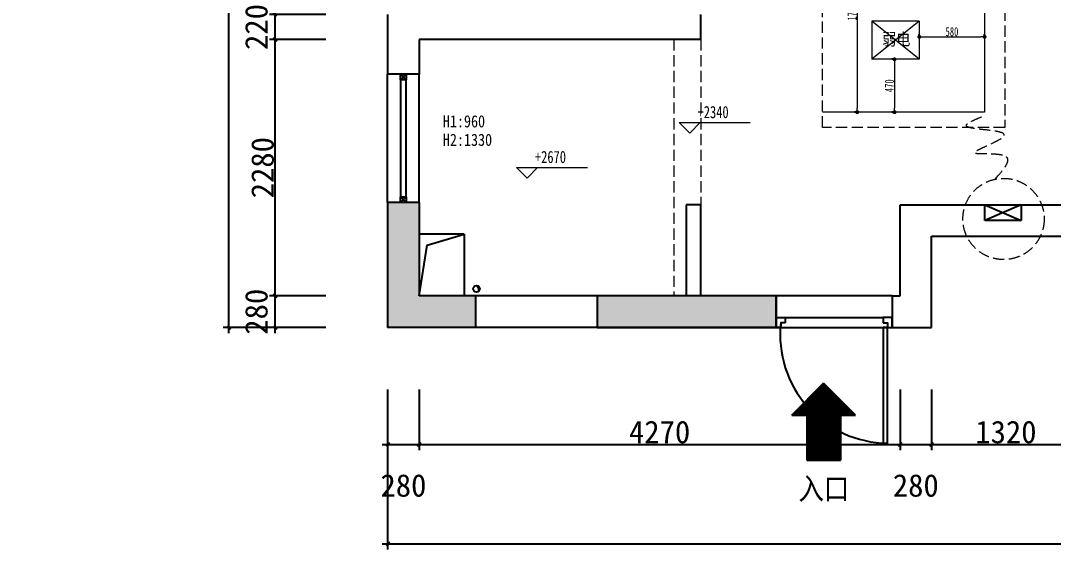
# Model space of a CAD drawing. Header units: millimetres. Extents: x 104198 to 1296755, y -81101 to 81453.
# Drawn here: x 515438 to 524608, y 8328 to 13026 of the extents above; entities that cross this region are included whole.
import ezdxf

# ---------------------------------------------------------------- set-up
doc = ezdxf.new("R2010")
doc.units = ezdxf.units.MM
doc.header["$PDMODE"] = 3
doc.linetypes.add('DASH', pattern=[8.89, 6.35, -2.54])
doc.layers.get('Defpoints').update_dxf_attribs({"color": 250})
for name, color, linetype, lineweight in [('01-PL-墙体柱子', 7, 'Continuous', 35), ('Lintel【过梁】', 6, 'DASH', 0), ('平面文字', 2, 'Continuous', 0)]:
    doc.layers.add(name, color=color, linetype=linetype, lineweight=lineweight)
for name, color, linetype in [('1-墙线', 7, 'Continuous'), ('图层1', 1, 'Continuous'), ('图框图层', 7, 'Continuous')]:
    doc.layers.add(name, color=color, linetype=linetype)
doc.styles.add('新宋体', font='', dxfattribs={"width": 0.85})
doc.styles.add('黑体', font='simhei.ttf', dxfattribs={"width": 0.7})
doc.styles.get('新宋体').set_extended_font_data('NSimSun')
doc.dimstyles.new('1-25', dxfattribs={"dimtxt": 80, "dimasz": 35, "dimexe": 25, "dimexo": 25, "dimgap": 5, "dimtad": 1, "dimdec": 0, "dimrnd": 5, "dimtxsty": '黑体', "dimblk": 'DOT', "dimcen": 25, "dimdle": 25, "dimclrd": 250, "dimclre": 250, "dimclrt": 1, "dimadec": 0, "dimazin": 0, "dimtfac": 1, "dimtdec": 0, "dimtix": 1, "dimtmove": 2, "dimatfit": 2, "dimldrblk": 'DOT', "dimfxl": 1, "dimlwd": -1, "dimarcsym": 0})
doc.dimstyles.new('平面', dxfattribs={"dimscale": 0, "dimtxt": 200, "dimasz": 30, "dimexe": 50, "dimexo": 50, "dimgap": 10, "dimtad": 1, "dimdec": 0, "dimdsep": 46, "dimtxsty": 'Standard', "dimblk1": 'OBLIQUE', "dimblk2": 'OBLIQUE', "dimsah": 1, "dimcen": 0, "dimdle": 50, "dimclrd": 8, "dimclre": 8, "dimclrt": 1, "dimadec": 0, "dimazin": 0, "dimtfac": 1, "dimtdec": 0, "dimtmove": 2, "dimatfit": 3, "dimldrblk": 'OBLIQUE', "dimfxl": 1, "dimtolj": 1, "dimtzin": 0, "dimarcsym": 0})
doc.dimstyles.new('平面内部标注', dxfattribs={"dimtxt": 100, "dimasz": 40, "dimexe": 60, "dimexo": 30, "dimgap": 30, "dimtad": 1, "dimdec": 0, "dimtxsty": '新宋体', "dimblk": 'ARCHTICK', "dimcen": 80, "dimdle": 60, "dimclrd": 8, "dimclre": 8, "dimclrt": 1, "dimadec": 0, "dimazin": 0, "dimtfac": 1, "dimtdec": 0, "dimtix": 1, "dimtmove": 2, "dimatfit": 3, "dimldrblk": 'DOT', "dimfxl": 150, "dimfxlon": 1, "dimarcsym": 0})

# ---------------------------------------------------------------- blocks, each defined once
blk = doc.blocks.new('_ArchTick')
at = {"color": 2, "linetype": 'ByBlock', "const_width": 0.4}
blk.add_lwpolyline([(-0.5, -0.5), (0.5, 0.5)], dxfattribs=at)
blk = doc.blocks.new('*D357')
at = {"layer": 'Defpoints', "color": 0, "transparency": 16777216}
for p in [(545235.5309069896, 10797.35228683102), (104628.7045009575, 9467.352286831017), (545144.423838039, 9467.352286830892)]:
    blk.add_point(p, dxfattribs=at)
at = {"layer": '平面文字', "color": 8, "lineweight": -2, "transparency": 16777216}
for p, q in [((545144.423838039, 10857.35228683102), (545144.423838039, 9407.352286830892)), ((545205.5309069896, 10797.35228683102), (545084.423838039, 10797.35228683102)), ((544994.423838039, 9467.352286830892), (545204.423838039, 9467.352286830892))]:
    blk.add_line(p, q, dxfattribs=at)
at = {"layer": '平面文字', "color": 8, "lineweight": -2, "transparency": 16777216, "xscale": 40, "yscale": 40, "zscale": 40}
for p, rotation in [((545144.423838039, 10797.35228683102), 90), ((545144.423838039, 9467.352286830892), 270)]:
    blk.add_blockref('_ArchTick', p, dxfattribs=dict(at, rotation=rotation))
at = {"layer": '平面文字', "color": 1, "transparency": 16777216, "insert": (545064.423838039, 10132.35228683104), "char_height": 100, "attachment_point": 5, "rotation": 90, "style": '新宋体'}
blk.add_mtext('1330', dxfattribs=at)
blk = doc.blocks.new('_Dot')
at = {"color": 2, "linetype": 'ByBlock', "lineweight": -2}
blk.add_line((-0.5, 0), (-1, 0), dxfattribs=at)
at = {"color": 2, "linetype": 'ByBlock', "const_width": 0.5}
blk.add_lwpolyline([(-0.25, 0, 1), (0.25, 0, 1)], format="xyb", close=True, dxfattribs=at)
blk = doc.blocks.new('*D359')
at = {"layer": 'Defpoints', "color": 0, "transparency": 16777216}
for p in [(544950.5309069896, 11237.35228683102), (104343.7045009575, 9467.352286831017), (104343.7045009575, 9467.352286831017)]:
    blk.add_point(p, dxfattribs=at)
at = {"layer": '平面文字', "color": 8, "lineweight": -2, "transparency": 16777216}
for p, q in [((104343.7045009575, 11297.35228683114), (104343.7045009575, 9407.352286831017)), ((104493.7045009575, 11237.35228683114), (104283.7045009575, 11237.35228683114)), ((104343.7045009575, 9467.352286831017), (104283.7045009575, 9467.352286831017))]:
    blk.add_line(p, q, dxfattribs=at)
at = {"layer": '平面文字', "color": 8, "lineweight": -2, "transparency": 16777216, "xscale": 40, "yscale": 40, "zscale": 40}
for p, rotation in [((104343.7045009575, 11237.35228683114), 90), ((104343.7045009575, 9467.352286831017), 270)]:
    blk.add_blockref('_ArchTick', p, dxfattribs=dict(at, rotation=rotation))
at = {"layer": '平面文字', "color": 1, "transparency": 16777216, "insert": (104263.7045009575, 10352.3522868311), "char_height": 100, "attachment_point": 5, "rotation": 90, "style": '新宋体'}
blk.add_mtext('1770', dxfattribs=at)
blk = doc.blocks.new('*D400')
at = {"layer": 'Defpoints', "color": 0, "transparency": 16777216}
for p in [(523207.9938655298, 12682.0019285139), (523197.9938655298, 12212.0019285139), (523207.9938655298, 12212.0019285139)]:
    blk.add_point(p, dxfattribs=at)
at = {"layer": '平面文字', "color": 250, "linetype": 'ByBlock', "lineweight": -2, "transparency": 16777216}
for p, q in [((523197.9938655298, 12682.0019285139), (523172.9938655298, 12682.0019285139)), ((523197.9938655298, 12212.0019285139), (523172.9938655298, 12212.0019285139))]:
    blk.add_line(p, q, dxfattribs=at)
at = {"layer": '平面文字', "color": 250, "linetype": 'ByBlock', "transparency": 16777216}
blk.add_line((523197.9938655298, 12647.0019285139), (523197.9938655298, 12247.0019285139), dxfattribs=at)
at = {"layer": '平面文字', "color": 250, "transparency": 16777216, "xscale": 35, "yscale": 35, "zscale": 35}
for p, rotation in [((523197.9938655298, 12682.0019285139), 90), ((523197.9938655298, 12212.0019285139), 270)]:
    blk.add_blockref('_Dot', p, dxfattribs=dict(at, rotation=rotation))
at = {"layer": '平面文字', "color": 1, "transparency": 16777216, "insert": (523152.5444273275, 12447.00192851398), "char_height": 80, "attachment_point": 5, "rotation": 90, "style": '黑体'}
blk.add_mtext('470', dxfattribs=at)
blk = doc.blocks.new('*D401')
at = {"layer": 'Defpoints', "color": 0, "transparency": 16777216}
for p in [(523417.9938655298, 12852.0019285139), (523997.9938655298, 12881.5019285139), (523997.9938655298, 12852.0019285139)]:
    blk.add_point(p, dxfattribs=at)
at = {"layer": '平面文字', "color": 250, "linetype": 'ByBlock', "lineweight": -2, "transparency": 16777216}
for p, q in [((523417.9938655298, 12880.2519285139), (523417.9938655298, 12906.5019285139)), ((523997.9938655298, 12880.2519285139), (523997.9938655298, 12906.5019285139))]:
    blk.add_line(p, q, dxfattribs=at)
at = {"layer": '平面文字', "color": 250, "linetype": 'ByBlock', "transparency": 16777216}
blk.add_line((523452.9938655298, 12881.5019285139), (523962.9938655298, 12881.5019285139), dxfattribs=at)
at = {"layer": '平面文字', "color": 250, "transparency": 16777216, "xscale": 35, "yscale": 35, "zscale": 35, "rotation": 180}
blk.add_blockref('_Dot', (523417.9938655298, 12881.5019285139), dxfattribs=at)
at = {"layer": '平面文字', "color": 250, "transparency": 16777216, "xscale": 35, "yscale": 35, "zscale": 35}
blk.add_blockref('_Dot', (523997.9938655298, 12881.5019285139), dxfattribs=at)
at = {"layer": '平面文字', "color": 1, "transparency": 16777216, "insert": (523707.9938655298, 12926.95136671615), "char_height": 80, "attachment_point": 5, "style": '黑体'}
blk.add_mtext('580', dxfattribs=at)
blk = doc.blocks.new('*D402')
at = {"layer": 'Defpoints', "color": 0, "transparency": 16777216}
for p in [(523457.9938655298, 13992.0019285139), (522866.9938655298, 12212.0019285139), (523457.9938655298, 12212.0019285139)]:
    blk.add_point(p, dxfattribs=at)
at = {"layer": '平面文字', "color": 250, "linetype": 'ByBlock', "lineweight": -2, "transparency": 16777216}
for p, q in [((522868.2438655298, 13992.0019285139), (522841.9938655298, 13992.0019285139)), ((522868.2438655298, 12212.0019285139), (522841.9938655298, 12212.0019285139))]:
    blk.add_line(p, q, dxfattribs=at)
at = {"layer": '平面文字', "color": 250, "linetype": 'ByBlock', "transparency": 16777216}
blk.add_line((522866.9938655298, 13957.0019285139), (522866.9938655298, 12247.0019285139), dxfattribs=at)
at = {"layer": '平面文字', "color": 250, "transparency": 16777216, "xscale": 35, "yscale": 35, "zscale": 35}
for p, rotation in [((522866.9938655298, 13992.0019285139), 90), ((522866.9938655298, 12212.0019285139), 270)]:
    blk.add_blockref('_Dot', p, dxfattribs=dict(at, rotation=rotation))
at = {"layer": '平面文字', "color": 1, "transparency": 16777216, "insert": (522821.5444273275, 13102.00192851398), "char_height": 80, "attachment_point": 5, "rotation": 90, "style": '黑体'}
blk.add_mtext('1780', dxfattribs=at)
blk = doc.blocks.new('tree')
at = {"color": 251, "linetype": 'ByBlock', "ltscale": 0.3}
for p, q in [((539040.6604909211, 164806.4127353916), (538990.6611893788, 164856.4127353916)), ((539040.6602800286, 164856.4127353916), (538990.6614002713, 164806.4127353916))]:
    blk.add_line(p, q, dxfattribs=at)
at = {"color": 2, "linetype": 'ByBlock', "ltscale": 0.3}
blk.add_lwpolyline([(538990.6614002713, 164806.4127353916), (539040.6604909211, 164806.4127353916), (539040.6602800286, 164856.4127353916), (538990.6611893788, 164856.4127353916)], close=True, dxfattribs=at)
blk = doc.blocks.new('_OBLIQUE')
at = {"color": 0, "linetype": 'ByBlock'}
blk.add_line((-0.5, -0.5), (0.5, 0.5), dxfattribs=at)
blk = doc.blocks.new('*D360')
at = {"color": 8, "lineweight": -2, "ltscale": 0.1, "transparency": 16777216}
for p, q in [((518696.9938655298, 9749.001928513899), (518696.9938655298, 9209.001928513899)), ((518976.9938655298, 9749.001928513899), (518976.9938655298, 9209.001928513899)), ((518646.9938655298, 9259.001928513899), (519026.9938655298, 9259.001928513899))]:
    blk.add_line(p, q, dxfattribs=at)
at = {"layer": 'Defpoints', "color": 0, "ltscale": 0.1, "transparency": 16777216}
for p in [(518696.9938655298, 9799.001928513899), (518976.9938655298, 9799.001928513899), (518976.9938655298, 9259.001928513899)]:
    blk.add_point(p, dxfattribs=at)
at = {"color": 8, "lineweight": -2, "ltscale": 0.1, "transparency": 16777216, "xscale": 30, "yscale": 30, "zscale": 30, "rotation": 180}
blk.add_blockref('_OBLIQUE', (518696.9938655298, 9259.001928513899), dxfattribs=at)
at = {"color": 8, "lineweight": -2, "ltscale": 0.1, "transparency": 16777216, "xscale": 30, "yscale": 30, "zscale": 30}
blk.add_blockref('_OBLIQUE', (518976.9938655298, 9259.001928513899), dxfattribs=at)
at = {"color": 1, "ltscale": 0.1, "transparency": 16777216, "insert": (518836.9938655298, 8894.001928513899), "char_height": 200, "attachment_point": 5}
blk.add_mtext('\\A1;280', dxfattribs=at)
blk = doc.blocks.new('*D361')
at = {"color": 8, "lineweight": -2, "ltscale": 0.1, "transparency": 16777216}
for p, q in [((518976.9938655298, 9749.001928513899), (518976.9938655298, 9209.001928513899)), ((523246.9938655298, 9749.001928513899), (523246.9938655298, 9209.001928513899)), ((518926.9938655298, 9259.001928513899), (523296.9938655298, 9259.001928513899))]:
    blk.add_line(p, q, dxfattribs=at)
at = {"layer": 'Defpoints', "color": 0, "ltscale": 0.1, "transparency": 16777216}
for p in [(518976.9938655298, 9799.001928513899), (523246.9938655298, 9799.001928513899), (523246.9938655298, 9259.001928513899)]:
    blk.add_point(p, dxfattribs=at)
at = {"color": 8, "lineweight": -2, "ltscale": 0.1, "transparency": 16777216, "xscale": 30, "yscale": 30, "zscale": 30, "rotation": 180}
blk.add_blockref('_OBLIQUE', (518976.9938655298, 9259.001928513899), dxfattribs=at)
at = {"color": 8, "lineweight": -2, "ltscale": 0.1, "transparency": 16777216, "xscale": 30, "yscale": 30, "zscale": 30}
blk.add_blockref('_OBLIQUE', (523246.9938655298, 9259.001928513899), dxfattribs=at)
at = {"color": 1, "ltscale": 0.1, "transparency": 16777216, "insert": (521111.9938655298, 9369.001928513899), "char_height": 200, "attachment_point": 5}
blk.add_mtext('\\A1;4270', dxfattribs=at)
blk = doc.blocks.new('*D362')
at = {"color": 8, "lineweight": -2, "ltscale": 0.1, "transparency": 16777216}
for p, q in [((523246.9938655298, 9749.001928513899), (523246.9938655298, 9209.001928513899)), ((523526.9938655298, 9749.001928513899), (523526.9938655298, 9209.001928513899)), ((523196.9938655298, 9259.001928513899), (523576.9938655298, 9259.001928513899))]:
    blk.add_line(p, q, dxfattribs=at)
at = {"layer": 'Defpoints', "color": 0, "ltscale": 0.1, "transparency": 16777216}
for p in [(523246.9938655298, 9799.001928513899), (523526.9938655298, 9799.001928513899), (523526.9938655298, 9259.001928513899)]:
    blk.add_point(p, dxfattribs=at)
at = {"color": 8, "lineweight": -2, "ltscale": 0.1, "transparency": 16777216, "xscale": 30, "yscale": 30, "zscale": 30, "rotation": 180}
blk.add_blockref('_OBLIQUE', (523246.9938655298, 9259.001928513899), dxfattribs=at)
at = {"color": 8, "lineweight": -2, "ltscale": 0.1, "transparency": 16777216, "xscale": 30, "yscale": 30, "zscale": 30}
blk.add_blockref('_OBLIQUE', (523526.9938655298, 9259.001928513899), dxfattribs=at)
at = {"color": 1, "ltscale": 0.1, "transparency": 16777216, "insert": (523386.9938655298, 8894.001928513899), "char_height": 200, "attachment_point": 5}
blk.add_mtext('\\A1;280', dxfattribs=at)
blk = doc.blocks.new('*D363')
at = {"color": 8, "lineweight": -2, "ltscale": 0.1, "transparency": 16777216}
for p, q in [((523526.9938655298, 9749.001928513899), (523526.9938655298, 9209.001928513899)), ((524846.9938655298, 9749.001928513899), (524846.9938655298, 9209.001928513899)), ((523476.9938655298, 9259.001928513899), (524896.9938655298, 9259.001928513899))]:
    blk.add_line(p, q, dxfattribs=at)
at = {"layer": 'Defpoints', "color": 0, "ltscale": 0.1, "transparency": 16777216}
for p in [(523526.9938655298, 9799.001928513899), (524846.9938655298, 9799.001928513899), (524846.9938655298, 9259.001928513899)]:
    blk.add_point(p, dxfattribs=at)
at = {"color": 8, "lineweight": -2, "ltscale": 0.1, "transparency": 16777216, "xscale": 30, "yscale": 30, "zscale": 30, "rotation": 180}
blk.add_blockref('_OBLIQUE', (523526.9938655298, 9259.001928513899), dxfattribs=at)
at = {"color": 8, "lineweight": -2, "ltscale": 0.1, "transparency": 16777216, "xscale": 30, "yscale": 30, "zscale": 30}
blk.add_blockref('_OBLIQUE', (524846.9938655298, 9259.001928513899), dxfattribs=at)
at = {"color": 1, "ltscale": 0.1, "transparency": 16777216, "insert": (524186.9938655298, 9369.001928513899), "char_height": 200, "attachment_point": 5}
blk.add_mtext('\\A1;1320', dxfattribs=at)
blk = doc.blocks.new('*D371')
at = {"color": 8, "lineweight": -2, "ltscale": 0.1, "transparency": 16777216}
for p, q in [((518696.9938655298, 9749.001928513899), (518696.9938655298, 8327.501928513899)), ((532106.9938655298, 9749.001928513899), (532106.9938655298, 8327.501928513899)), ((518646.9938655298, 8377.501928513899), (532156.9938655298, 8377.501928513899))]:
    blk.add_line(p, q, dxfattribs=at)
at = {"layer": 'Defpoints', "color": 0, "ltscale": 0.1, "transparency": 16777216}
for p in [(518696.9938655298, 9799.001928513899), (532106.9938655298, 9799.001928513899), (532106.9938655298, 8377.501928513899)]:
    blk.add_point(p, dxfattribs=at)
at = {"color": 8, "lineweight": -2, "ltscale": 0.1, "transparency": 16777216, "xscale": 30, "yscale": 30, "zscale": 30, "rotation": 180}
blk.add_blockref('_OBLIQUE', (518696.9938655298, 8377.501928513899), dxfattribs=at)
at = {"color": 8, "lineweight": -2, "ltscale": 0.1, "transparency": 16777216, "xscale": 30, "yscale": 30, "zscale": 30}
blk.add_blockref('_OBLIQUE', (532106.9938655298, 8377.501928513899), dxfattribs=at)
at = {"color": 1, "ltscale": 0.1, "transparency": 16777216, "insert": (525401.9938655298, 8487.501928513899), "char_height": 200, "attachment_point": 5}
blk.add_mtext('\\A1;13410', dxfattribs=at)
blk = doc.blocks.new('*D392')
at = {"color": 8, "lineweight": -2, "ltscale": 0.1, "transparency": 16777216}
for p, q in [((518146.9938655298, 10579.0019285139), (517646.9938655298, 10579.0019285139)), ((517696.9938655298, 10249.0019285139), (517696.9938655298, 10629.0019285139)), ((518146.9938655298, 10299.0019285139), (517646.9938655298, 10299.0019285139))]:
    blk.add_line(p, q, dxfattribs=at)
at = {"layer": 'Defpoints', "color": 0, "ltscale": 0.1, "transparency": 16777216}
for p in [(517696.9938655298, 10579.0019285139), (518196.9938655298, 10579.0019285139), (518196.9938655298, 10299.0019285139)]:
    blk.add_point(p, dxfattribs=at)
at = {"color": 8, "lineweight": -2, "ltscale": 0.1, "transparency": 16777216, "xscale": 30, "yscale": 30, "zscale": 30}
for p, rotation in [((517696.9938655298, 10579.0019285139), 90), ((517696.9938655298, 10299.0019285139), 270)]:
    blk.add_blockref('_OBLIQUE', p, dxfattribs=dict(at, rotation=rotation))
at = {"color": 1, "ltscale": 0.1, "transparency": 16777216, "insert": (517531.9938655298, 10439.00192851398), "char_height": 200, "attachment_point": 5, "rotation": 90}
blk.add_mtext('\\A1;280', dxfattribs=at)
blk = doc.blocks.new('*D393')
at = {"color": 8, "lineweight": -2, "ltscale": 0.1, "transparency": 16777216}
for p, q in [((518146.9938655298, 12859.0019285139), (517646.9938655298, 12859.0019285139)), ((517696.9938655298, 10529.0019285139), (517696.9938655298, 12909.0019285139)), ((518146.9938655298, 10579.0019285139), (517646.9938655298, 10579.0019285139))]:
    blk.add_line(p, q, dxfattribs=at)
at = {"layer": 'Defpoints', "color": 0, "ltscale": 0.1, "transparency": 16777216}
for p in [(517696.9938655298, 12859.0019285139), (518196.9938655298, 12859.0019285139), (518196.9938655298, 10579.0019285139)]:
    blk.add_point(p, dxfattribs=at)
at = {"color": 8, "lineweight": -2, "ltscale": 0.1, "transparency": 16777216, "xscale": 30, "yscale": 30, "zscale": 30}
for p, rotation in [((517696.9938655298, 12859.0019285139), 90), ((517696.9938655298, 10579.0019285139), 270)]:
    blk.add_blockref('_OBLIQUE', p, dxfattribs=dict(at, rotation=rotation))
at = {"color": 1, "ltscale": 0.1, "transparency": 16777216, "insert": (517586.9938655298, 11719.00192851398), "char_height": 200, "attachment_point": 5, "rotation": 90}
blk.add_mtext('\\A1;2280', dxfattribs=at)
blk = doc.blocks.new('*D394')
at = {"color": 8, "lineweight": -2, "ltscale": 0.1, "transparency": 16777216}
for p, q in [((517696.9938655298, 12809.0019285139), (517696.9938655298, 13129.0019285139)), ((518146.9938655298, 13079.0019285139), (517646.9938655298, 13079.0019285139)), ((518146.9938655298, 12859.0019285139), (517646.9938655298, 12859.0019285139))]:
    blk.add_line(p, q, dxfattribs=at)
at = {"layer": 'Defpoints', "color": 0, "ltscale": 0.1, "transparency": 16777216}
for p in [(517696.9938655298, 13079.0019285139), (518196.9938655298, 13079.0019285139), (518196.9938655298, 12859.0019285139)]:
    blk.add_point(p, dxfattribs=at)
at = {"color": 8, "lineweight": -2, "ltscale": 0.1, "transparency": 16777216, "xscale": 30, "yscale": 30, "zscale": 30}
for p, rotation in [((517696.9938655298, 13079.0019285139), 90), ((517696.9938655298, 12859.0019285139), 270)]:
    blk.add_blockref('_OBLIQUE', p, dxfattribs=dict(at, rotation=rotation))
at = {"color": 1, "ltscale": 0.1, "transparency": 16777216, "insert": (517531.9938655298, 12969.00192851398), "char_height": 200, "attachment_point": 5, "rotation": 90}
blk.add_mtext('\\A1;220', dxfattribs=at)
blk = doc.blocks.new('*D399')
at = {"color": 8, "lineweight": -2, "ltscale": 0.1, "transparency": 16777216}
for p, q in [((518146.9938655298, 17739.0019285139), (517235.5330001239, 17739.0019285139)), ((517285.5330001239, 10249.0019285139), (517285.5330001239, 17789.0019285139)), ((518146.9938655298, 10299.0019285139), (517235.5330001239, 10299.0019285139))]:
    blk.add_line(p, q, dxfattribs=at)
at = {"layer": 'Defpoints', "color": 0, "ltscale": 0.1, "transparency": 16777216}
for p in [(517285.5330001239, 17739.0019285139), (518196.9938655298, 17739.0019285139), (518196.9938655298, 10299.0019285139)]:
    blk.add_point(p, dxfattribs=at)
at = {"color": 8, "lineweight": -2, "ltscale": 0.1, "transparency": 16777216, "xscale": 30, "yscale": 30, "zscale": 30}
for p, rotation in [((517285.5330001239, 17739.0019285139), 90), ((517285.5330001239, 10299.0019285139), 270)]:
    blk.add_blockref('_OBLIQUE', p, dxfattribs=dict(at, rotation=rotation))
at = {"color": 1, "ltscale": 0.1, "transparency": 16777216, "insert": (517175.5330001239, 14019.00192851398), "char_height": 200, "attachment_point": 5, "rotation": 90}
blk.add_mtext('\\A1;7440', dxfattribs=at)
blk = doc.blocks.new('A$C63DC79E8')
at = {"lineweight": -3, "ltscale": 2}
h = blk.add_hatch(dxfattribs=at)
h.set_pattern_fill('ANSI31', color=8, scale=96, style=0)
h.set_pattern_definition([(44.99999999999999, (-20118.3440100576, 52596.38744410009), (-8.485281374238568, 8.485281374238568), [])])
h.paths.add_polyline_path([(254.5583804572874, 614.5584986081662), (-6.07698733802e-05, 360.0000573809928), (509.1168216844438, 360.0000573810015)])
h.paths.add_polyline_path([(389.1168216844438, 360.0000573810015), (119.9999392301309, 360.0000573810015), (119.9999392301309, 5.73810015339e-05), (389.1168216844438, 5.73810015339e-05)])
at = {"color": 1, "lineweight": -3, "ltscale": 2}
for p, q in [((-6.07698690146e-05, 360.0000573810015), (254.5583804572874, 614.5584986081662)), ((509.1168216844438, 360.0000573810015), (254.5583804572874, 614.5584986081662)), ((-6.07698690146e-05, 360.0000573810015), (119.9999392301309, 360.0000573810015)), ((119.9999392301309, 360.0000573810015), (119.9999392301309, 5.73810015339e-05)), ((389.1168216844481, 360.0000573810015), (509.1168216844438, 360.0000573810015)), ((389.1168216844438, 360.0000573810015), (389.1168216844438, 5.73810015339e-05)), ((119.9999392301309, 5.73810015339e-05), (389.1168216844438, 5.73810015339e-05))]:
    blk.add_line(p, q, dxfattribs=at)

msp = doc.modelspace()

# ---------------------------------------------------------------- hatches: boundary and pattern name
at = {"layer": '01-PL-墙体柱子', "lineweight": -2, "ltscale": 10}
for points in [[(519477.5859203602, 10579.0019285139), (518976.9938655298, 10579.00192851391), (518976.9938655298, 11409.0019285139), (518696.9938655298, 11409.00192851388), (518696.9938655298, 10299.0019285139), (519477.5859203602, 10299.0019285139)], [(522146.9938655298, 10579.0019285139), (520557.5859203602, 10579.0019285139), (520557.5859203602, 10299.0019285139), (522146.9938655298, 10299.0019285139)]]:
    msp.add_hatch(color=8, dxfattribs=at).paths.add_polyline_path(points)
at = {"layer": '图层1'}
h = msp.add_hatch(color=256, dxfattribs=at)
h.dxf.hatch_style = 1
edge = h.paths.add_edge_path()
edge.add_arc((519484.3536828172, 10645.4542377521), 33.03456017554385, 275.4184663657559, 357.8363173010823, ccw=False)
edge.add_arc((519466.0426774528, 10634.70002610938), 30.80781425061954, 314.0763847855663, 449.6352140064944)
edge.add_arc((519487.3646909383, 10644.20703735194), 30.00000000049043, 360.0000000004447, 494.7646002590832, ccw=False)

# ---------------------------------------------------------------- linework, layer by layer
at = {"linetype": 'ByBlock'}
for p, q in [((518696.9938655298, 13079.0019285139), (518696.9938655298, 12549.0019285139)), ((521476.9938655298, 12859.0019285139), (521476.9938655298, 13079.0019285139)), ((518976.9938655298, 12859.0019285139), (518976.9938655298, 12549.0019285139)), ((521476.9938655298, 12859.0019285139), (518976.9938655298, 12859.0019285139)), ((518976.9938655298, 12549.0019285139), (518696.9938655298, 12549.0019285139)), ((518976.9938655298, 11409.0019285139), (518696.9938655298, 11409.0019285139)), ((518696.9938655298, 11409.0019285139), (518696.9938655298, 10299.0019285139)), ((518976.9938655298, 11409.0019285139), (518976.9938655298, 10579.0019285139)), ((521476.9938655298, 11389.0019285139), (521346.9938655298, 11389.0019285139)), ((521346.9938655298, 11389.0019285139), (521346.9938655298, 10579.0019285139)), ((521476.9938655298, 10579.0019285139), (521476.9938655298, 11389.0019285139)), ((523246.9938655298, 10579.0019285139), (523246.9938655298, 11389.0019285139)), ((523246.9938655298, 11389.0019285139), (524846.9938655298, 11389.0019285139)), ((519376.9938655298, 11129.0019285139), (518976.9938655298, 11129.0019285139)), ((519376.9938655298, 11129.0019285139), (519376.9938655298, 10579.0019285139)), ((523526.9938655298, 10299.0019285139), (523526.9938655298, 11109.0019285139)), ((523526.9938655298, 11109.0019285139), (525096.9938655298, 11109.0019285139)), ((521346.9938655298, 10579.0019285139), (518976.9938655298, 10579.0019285139)), ((519477.5859203602, 10579.0019285139), (519477.5859203602, 10299.0019285139)), ((522146.9938655298, 10579.0019285139), (521476.9938655298, 10579.0019285139)), ((522146.9938655298, 10579.0019285139), (522146.9938655298, 10299.0019285139)), ((523176.9938655298, 10579.0019285139), (523176.9938655298, 10299.0019285139)), ((523176.9938655298, 10579.0019285139), (523246.9938655298, 10579.0019285139)), ((522146.9938655298, 10299.0019285139), (518696.9938655298, 10299.0019285139)), ((523176.9938655298, 10299.0019285139), (523526.9938655298, 10299.0019285139))]:
    msp.add_line(p, q, dxfattribs=at)
at = {"color": 1}
for p, q in [((518811.9945310976, 12499.00213940957), (518811.9945310976, 11459.00192851387)), ((518861.9936217474, 11459.00192851387), (518861.9936217474, 12499.00192851407))]:
    msp.add_line(p, q, dxfattribs=at)
at = {"color": 8, "linetype": 'ByBlock'}
for p, q in [((522227.482062293, 10389.0019285139), (523096.5056687666, 10389.0019285139)), ((522187.2379639118, 10299.0019285139), (523136.7497671477, 10299.0019285139))]:
    msp.add_line(p, q, dxfattribs=at)
at = {"linetype": 'ByBlock'}
msp.add_lwpolyline([(518976.9938655298, 10579.0019285139), (519046.5859203602, 11030.50532388513), (519376.9938655298, 11129.0019285139)], dxfattribs=at)
msp.add_lwpolyline([(522146.9938655298, 10579.0019285139), (520557.5859203602, 10579.0019285139), (520557.5859203602, 10299.0019285139), (522146.9938655298, 10299.0019285139)], close=True, dxfattribs=at)
at = {"color": 1}
for points in [[(522227.482062293, 10339.24602689504), (522187.2379639118, 10339.24602689504), (522187.2379639118, 10299.0019285139), (522146.9938655298, 10299.0019285139), (522146.9938655298, 10389.0019285139), (522227.482062293, 10389.0019285139)], [(523096.5056687666, 10339.24602689504), (523136.7497671477, 10339.24602689504), (523136.7497671477, 10299.0019285139), (523176.9938655298, 10299.0019285139), (523176.9938655298, 10389.0019285139), (523096.5056687666, 10389.0019285139)], [(523096.5056687666, 10299.0019285139), (523096.5056687666, 9269.734223659645), (523136.7497671477, 9269.734223659645), (523136.7497671477, 10299.0019285139)]]:
    msp.add_lwpolyline(points, close=True, dxfattribs=at)
at = {"color": 8, "linetype": 'ByBlock'}
msp.add_arc((523149.3487597762, 10237.16344692922), 967.5112591857787, 173.9434215596751, 269.2538696572838, dxfattribs=at)
at = {"layer": '1-墙线', "color": 8}
for p, q in [((518696.9938655298, 11409.0019285139), (518696.9938655298, 12549.0019285139)), ((518976.9938655298, 11409.0019285139), (518976.9938655298, 12549.0019285139)), ((523176.9938655298, 10579.0019285139), (522146.9938655298, 10579.0019285139)), ((522146.9938655298, 10299.0019285139), (523176.9938655298, 10299.0019285139))]:
    msp.add_line(p, q, dxfattribs=at)
at = {"layer": 'Lintel【过梁】', "color": 8, "linetype": 'DASH', "ltscale": 15.74803149606299}
for p, q in [((521236.9938655298, 12859.0019285139), (521236.9938655298, 10579.0019285139)), ((521476.9938655298, 12859.0019285139), (521476.9938655298, 11389.0019285139))]:
    msp.add_line(p, q, dxfattribs=at)
at = {"layer": 'Lintel【过梁】', "color": 1, "linetype": 'DASH', "ltscale": 15.74803149606299}
msp.add_lwpolyline([(524177.4938655298, 12077.0019285139), (522558.9938655298, 12077.0019285139), (522558.9938655298, 14663.0019285139), (524177.4938655298, 14663.0019285139)], close=True, dxfattribs=at)
msp.add_circle((524166.0829115075, 11263.34837951433), 360.8446156650316, dxfattribs=at)
msp.add_spline([(524089.8100495609, 11616.03986960859), (524194.0415166738, 11812.53311562174), (523908.2239127774, 11851.80860955475), (524172.6049778732, 12008.911392229), (523836.7699488199, 12091.03309961859), (524008.2605111578, 12185.92628223993)], degree=3, dxfattribs=at)
at = {"layer": '图层1'}
msp.add_circle((519485.4938655298, 10642.5019285139), 30, dxfattribs=at)
at = {"layer": '图框图层', "color": 1, "ltscale": 3}
for p, q in [((523998.9950180443, 11389.0019285139), (524322.9927130153, 11250.14577446927)), ((523998.9950180443, 11389.0019285139), (524322.9927130153, 11389.0019285139)), ((523998.9950180443, 11250.14577446927), (523998.9950180443, 11389.0019285139)), ((524322.9927130153, 11389.0019285139), (523998.9950180443, 11250.14577446927)), ((524322.9927130153, 11389.0019285139), (524322.9927130153, 11250.14577446927)), ((524322.9927130153, 11250.14577446927), (523998.9950180443, 11250.14577446927))]:
    msp.add_line(p, q, dxfattribs=at)
at = {"layer": '平面文字', "color": 0}
for p, q in [((523997.9938655298, 14504.5019285139), (523997.9938655298, 12212.0019285139)), ((523997.9938655298, 12212.0019285139), (522558.9938655298, 12212.0019285139))]:
    msp.add_line(p, q, dxfattribs=at)
at = {"layer": '平面文字', "color": 1}
for p, q in [((522997.9938655298, 13022.0019285139), (522997.9938655298, 12682.0019285139)), ((523417.9938655298, 13022.0019285139), (522997.9938655298, 13022.0019285139)), ((523417.9938655298, 13022.0019285139), (522997.9938655298, 12682.0019285139)), ((523417.9938655298, 12682.0019285139), (522997.9938655298, 13022.0019285139)), ((523417.9938655298, 13022.0019285139), (523417.9938655298, 12682.0019285139)), ((523417.9938655298, 12682.0019285139), (522997.9938655298, 12682.0019285139))]:
    msp.add_line(p, q, dxfattribs=at)
for points in [[(521473.4538602364, 12119.64573698185), (521379.7038602362, 12025.89573698185), (521285.9538602364, 12119.64573698185), (521915.9536495565, 12119.64573698185)], [(520028.9538602364, 11720.64573698185), (519935.2038602362, 11626.89573698185), (519841.4538602364, 11720.64573698185), (520471.4536495565, 11720.64573698185)]]:
    msp.add_lwpolyline(points, dxfattribs=at)

# ---------------------------------------------------------------- block references
at = {"color": 255, "xscale": -1}
for p in [(1057852.655022019, -152307.410595982), (1057852.654811126, -153397.4108068777)]:
    msp.add_blockref('tree', p, dxfattribs=at)
at = {"xscale": 1.11476736003533, "yscale": 1.114767359802499, "zscale": 1.114767359956741}
msp.add_blockref('A$C63DC79E8', (522284.8125466029, 9119.415568947516), dxfattribs=at)

# ---------------------------------------------------------------- texts
at = {"color": 1, "lineweight": -2, "ltscale": 0.1, "style": '新宋体', "width": 0.85}
msp.add_text('入口', height=194.6879999924451, dxfattribs=at).set_placement((522344.6024821894, 8770.017124850434))
at = {"layer": '平面文字', "color": 1, "style": '新宋体', "width": 0.75}
for s, p in [('+2340', (521449.4859436163, 12159.43667469683)), ('+2670', (520004.9859436163, 11760.43667469683))]:
    msp.add_text(s, height=108.0000064895176, dxfattribs=at).set_placement(p)
at = {"layer": '平面文字', "color": 1, "insert": (523339.2844208584, 12794.9367956544), "char_height": 108.0000064895176, "attachment_point": 9, "style": '新宋体'}
msp.add_mtext('{\\fSimHei|b0|i0|c134|p2;弱电}', dxfattribs=at)
at = {"layer": '平面文字', "color": 1, "char_height": 108.0000064895176, "width": 695.5848660572663, "attachment_point": 1, "style": '新宋体'}
for s, insert in [('H1:960', (519187.3960786978, 12184.97006820145)), ('H2:1330', (519187.3960786978, 12020.60293639908))]:
    msp.add_mtext(s, dxfattribs=dict(at, insert=insert))

# ---------------------------------------------------------------- dimensions: what is measured, and where the dimension line sits
at = {"color": 251, "ltscale": 0.1}
for base, p1, p2, angle, picture, middle in [((517285.5330001239, 17739.0019285139), (518196.9938655298, 10299.0019285139), (518196.9938655298, 17739.0019285139), 90, '*D399', (517175.5330001239, 14019.00192851398)), ((517696.9938655298, 13079.0019285139), (518196.9938655298, 12859.0019285139), (518196.9938655298, 13079.0019285139), 270, '*D394', (517531.9938655298, 12969.00192851398)), ((517696.9938655298, 12859.0019285139), (518196.9938655298, 10579.0019285139), (518196.9938655298, 12859.0019285139), 270, '*D393', (517586.9938655298, 11719.00192851398)), ((517696.9938655298, 10579.0019285139), (518196.9938655298, 10299.0019285139), (518196.9938655298, 10579.0019285139), 270, '*D392', (517531.9938655298, 10439.00192851398))]:
    dim = msp.add_linear_dim(base=base, p1=p1, p2=p2, angle=angle, dimstyle='平面', override={"dimscale": 1}, dxfattribs=at)
    dim.commit()
    dim.dimension.update_dxf_attribs({"geometry": picture, "text_midpoint": middle})
for base, p1, p2, picture, middle in [((518976.9938655298, 9259.001928513899), (518696.9938655298, 9799.001928513899), (518976.9938655298, 9799.001928513899), '*D360', (518836.9938655298, 8894.001928513899)), ((532106.9938655298, 8377.501928513899), (518696.9938655298, 9799.001928513899), (532106.9938655298, 9799.001928513899), '*D371', (525401.9938655298, 8487.501928513899)), ((523246.9938655298, 9259.001928513899), (518976.9938655298, 9799.001928513899), (523246.9938655298, 9799.001928513899), '*D361', (521111.9938655298, 9369.001928513899)), ((523526.9938655298, 9259.001928513899), (523246.9938655298, 9799.001928513899), (523526.9938655298, 9799.001928513899), '*D362', (523386.9938655298, 8894.001928513899)), ((524846.9938655298, 9259.001928513899), (523526.9938655298, 9799.001928513899), (524846.9938655298, 9799.001928513899), '*D363', (524186.9938655298, 9369.001928513899))]:
    dim = msp.add_linear_dim(base=base, p1=p1, p2=p2, dimstyle='平面', override={"dimscale": 1}, dxfattribs=at)
    dim.commit()
    dim.dimension.update_dxf_attribs({"geometry": picture, "text_midpoint": middle})
at = {"layer": '平面文字', "color": 1}
for base, p1, p2, picture, middle in [((522866.9938655298, 12212.0019285139), (523457.9938655298, 13992.0019285139), (523457.9938655298, 12212.0019285139), '*D402', (522821.5444273275, 13102.00192851398)), ((523197.9938655298, 12212.0019285139), (523207.9938655298, 12682.0019285139), (523207.9938655298, 12212.0019285139), '*D400', (523152.5444273275, 12447.00192851398))]:
    dim = msp.add_linear_dim(base=base, p1=p1, p2=p2, angle=90, dimstyle='1-25', override={"dimfxl": 1.25, "dimfxlon": 1}, dxfattribs=at)
    dim.commit()
    dim.dimension.update_dxf_attribs({"geometry": picture, "text_midpoint": middle})
dim = msp.add_linear_dim(base=(523997.9938655298, 12881.5019285139), p1=(523417.9938655298, 12852.0019285139), p2=(523997.9938655298, 12852.0019285139), dimstyle='1-25', override={"dimfxl": 1.25, "dimfxlon": 1}, dxfattribs=at)
dim.commit()
dim.dimension.update_dxf_attribs({"geometry": '*D401', "text_midpoint": (523707.9938655298, 12926.95136671615)})
for base, p1, p2, picture, middle in [((104343.7045009575, 9467.352286831017), (544950.5309069896, 11237.35228683102), (104343.7045009575, 9467.352286831017), '*D359', (104263.7045009575, 10352.3522868311)), ((545144.423838039, 9467.352286830892), (545235.5309069896, 10797.35228683102), (104628.7045009575, 9467.352286831017), '*D357', (545064.423838039, 10132.35228683104))]:
    dim = msp.add_linear_dim(base=base, p1=p1, p2=p2, angle=90, dimstyle='平面内部标注', dxfattribs=at)
    dim.commit()
    dim.dimension.update_dxf_attribs({"geometry": picture, "text_midpoint": middle})

doc.saveas('drawing.dxf')
